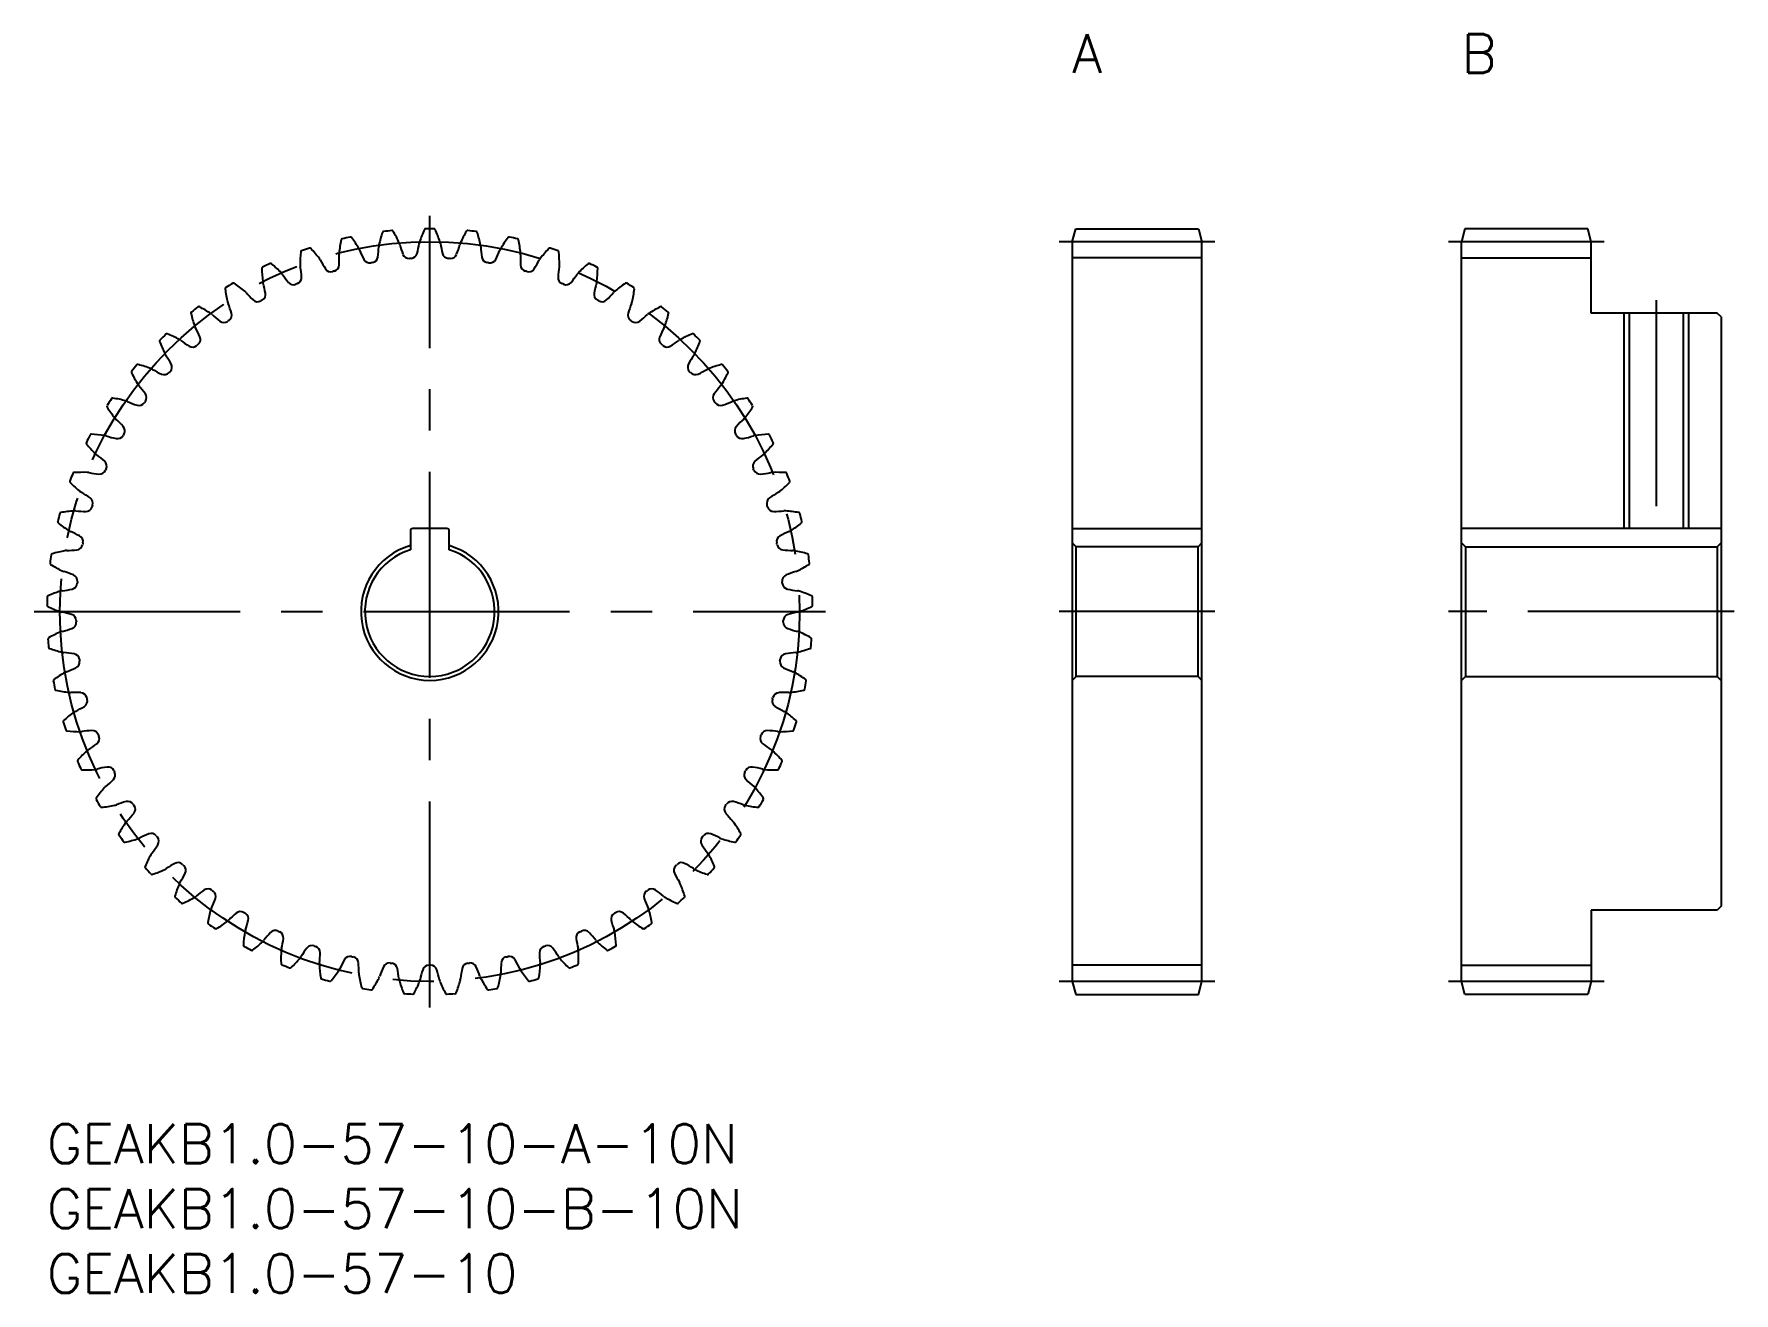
# Model space of a CAD drawing. Extents: x -1 to 130, y -13 to 84.
import ezdxf

# ---------------------------------------------------------------- set-up
doc = ezdxf.new("R2010")
doc.units = 0
doc.header["$LTSCALE"] = 0.5
doc.linetypes.add('CENTER', pattern=[50.8, 31.75, -6.35, 6.35, -6.35])
for name, color, linetype in [('MSM_CENTER', 1, 'CENTER'), ('MSM_CONTINUOUS', 7, 'CONTINUOUS'), ('MSM_NARROW', 5, 'CONTINUOUS'), ('MSM_PART_NUMBER', 7, 'CONTINUOUS')]:
    doc.layers.add(name, color=color, linetype=linetype)
doc.styles.get("Standard").update_dxf_attribs({"font": 'txt.shx', "height": 1, "bigfont": 'bigfont.shx'})

# ---------------------------------------------------------------- blocks, each defined once
blk = doc.blocks.new('*U2')
at = {"layer": 'MSM_PART_NUMBER'}
blk.add_text('GEAKB1.0-57-10-A-10N', height=3, dxfattribs=at).set_placement((0, -3))
blk = doc.blocks.new('*U3')
at = {"layer": 'MSM_PART_NUMBER'}
blk.add_text('GEAKB1.0-57-10-B-10N', height=3, dxfattribs=at).set_placement((0, -8))
blk = doc.blocks.new('*U4')
at = {"layer": 'MSM_PART_NUMBER'}
blk.add_text('GEAKB1.0-57-10', height=3, dxfattribs=at).set_placement((0, -13))
blk = doc.blocks.new('*U5')
at = {"layer": 'MSM_PART_NUMBER'}
blk.add_text('A', height=3, dxfattribs=at).set_placement((79, 81))
blk = doc.blocks.new('*U6')
at = {"layer": 'MSM_PART_NUMBER'}
blk.add_text('B', height=3, dxfattribs=at).set_placement((109, 81))

msp = doc.modelspace()

# ---------------------------------------------------------------- linework, layer by layer
at = {"layer": 'MSM_CENTER'}
for p, q in [((29.5, 9), (29.5, 70)), ((90, 68), (78, 68)), ((120, 68), (108, 68)), ((124, 63.5), (124, 44.9)), ((-1, 39.5), (60, 39.5)), ((90, 39.5), (78, 39.5)), ((130, 39.5), (108, 39.5)), ((90, 11), (78, 11)), ((120, 11), (108, 11))]:
    msp.add_line(p, q, dxfattribs=at)
msp.add_circle((29.5, 39.5), 28.5, dxfattribs=at)
at = {"layer": 'MSM_CONTINUOUS'}
for p, q in [((79, 68), (79.27, 69)), ((79.27, 69), (88.73, 69)), ((88.73, 69), (89, 68)), ((109.27, 69), (109, 68)), ((118.73, 69), (109.27, 69)), ((119, 68), (118.73, 69)), ((79, 68), (79, 11)), ((89, 11), (89, 68)), ((109, 11), (109, 68)), ((119, 62.5), (119, 68)), ((89, 66.75), (79, 66.75)), ((109, 66.75), (119, 66.75)), ((128.7, 62.5), (119, 62.5)), ((121.93, 62.5), (121.93, 45.9)), ((126.07, 62.5), (126.07, 45.9)), ((129, 62.2), (128.7, 62.5)), ((129, 62.2), (129, 16.8)), ((30.8, 45.9), (28.2, 45.9)), ((79, 45.9), (89, 45.9)), ((129, 45.9), (109, 45.9)), ((28, 45.7), (28, 44.27)), ((31, 44.27), (31, 45.7)), ((79, 44.8), (79.3, 44.5)), ((88.7, 44.5), (89, 44.8)), ((109.3, 44.5), (109, 44.8)), ((129, 44.8), (128.7, 44.5)), ((79.3, 34.5), (79.3, 44.5)), ((88.7, 44.5), (79.3, 44.5)), ((88.7, 34.5), (88.7, 44.5)), ((109.3, 44.5), (109.3, 34.5)), ((109.3, 44.5), (128.7, 44.5)), ((128.7, 44.5), (128.7, 34.5)), ((79, 34.2), (79.3, 34.5)), ((88.7, 34.5), (79.3, 34.5)), ((88.7, 34.5), (89, 34.2)), ((109.3, 34.5), (109, 34.2)), ((109.3, 34.5), (128.7, 34.5)), ((129, 34.2), (128.7, 34.5)), ((119, 16.5), (119, 11)), ((128.7, 16.5), (119, 16.5)), ((129, 16.8), (128.7, 16.5)), ((89, 12.25), (79, 12.25)), ((109, 12.25), (119, 12.25)), ((79, 11), (79.27, 10)), ((88.73, 10), (89, 11)), ((109.27, 10), (109, 11)), ((119, 11), (118.73, 10)), ((79.27, 10), (88.73, 10)), ((118.73, 10), (109.27, 10))]:
    msp.add_line(p, q, dxfattribs=at)
for centre, radius, start, end in [((31.96, 66.17), 9.5, 168.0448, 174.2105), ((22.76, 68.12), 0.1, 103.2548, 168.0448), ((29.5, 39.5), 29.5, 102.0083, 103.2548), ((23.38, 68.26), 0.1, 37.2183, 102.0083), ((15.9, 62.57), 9.5, 31.0526, 37.2183), ((34.87, 65.74), 9.5, 161.7291, 167.8947), ((25.95, 68.68), 0.1, 96.939, 161.7291), ((29.5, 39.5), 29.5, 95.6925, 96.939), ((26.58, 68.76), 0.1, 30.9025, 95.6925), ((18.52, 63.93), 9.5, 24.7368, 30.9025), ((37.73, 64.99), 9.5, 155.4133, 161.5789), ((29.18, 68.9), 0.1, 90.6233, 155.4133), ((29.5, 39.5), 29.5, 89.3767, 90.6233), ((29.82, 68.9), 0.1, 24.5867, 89.3767), ((21.27, 64.99), 9.5, 18.4211, 24.5867), ((40.48, 63.93), 9.5, 149.0975, 155.2632), ((32.42, 68.76), 0.1, 84.3075, 149.0975), ((29.5, 39.5), 29.5, 83.061, 84.3075), ((33.05, 68.68), 0.1, 18.2709, 83.061), ((24.13, 65.74), 9.5, 12.1053, 18.2709), ((43.1, 62.57), 9.5, 142.7817, 148.9474), ((35.62, 68.26), 0.1, 77.9917, 142.7817), ((29.5, 39.5), 29.5, 76.7452, 77.9917), ((36.24, 68.12), 0.1, 11.9552, 76.7452), ((27.04, 66.17), 9.5, 5.7895, 11.9552), ((29.01, 66.28), 9.5, 174.3606, 180.5263), ((19.65, 67.2), 0.1, 109.5706, 174.3606), ((29.5, 39.5), 29.5, 108.3241, 109.5706), ((20.26, 67.41), 0.1, 43.5341, 108.3241), ((13.44, 60.93), 9.5, 37.3684, 43.5341), ((23.33, 67.04), 0.828, 174.2103, 183.4977), ((13.75, 66.46), 8.77, 358.3527, 3.4979), ((23.33, 67.04), 0.828, 21.7654, 31.0528), ((32.24, 70.6), 8.77, 201.7652, 206.9105), ((25, 66.88), 0.5, 279.3348, 352.0369), ((16.81, 68.03), 8.77, 352.0369, 357.1821), ((26.39, 67.56), 0.828, 167.8945, 177.1819), ((26.39, 67.56), 0.828, 15.4496, 24.737), ((35.64, 70.11), 8.77, 195.4495, 200.5947), ((27.9, 67.2), 0.5, 200.5947, 273.2968), ((28.04, 67.21), 0.5, 273.019, 345.7211), ((20.02, 69.25), 8.77, 345.7211, 350.8663), ((29.5, 67.73), 0.828, 161.5787, 170.8661), ((29.5, 67.73), 0.828, 9.1339, 18.4213), ((38.98, 69.25), 8.77, 189.1337, 194.2789), ((30.96, 67.21), 0.5, 194.2789, 266.981), ((31.1, 67.2), 0.5, 266.7031, 339.4053), ((23.36, 70.11), 8.77, 339.4053, 344.5505), ((32.61, 67.56), 0.828, 155.263, 164.5504), ((32.61, 67.56), 0.828, 2.8181, 12.1055), ((42.19, 68.03), 8.77, 182.8179, 187.9631), ((34, 66.88), 0.5, 187.9631, 260.6653), ((26.76, 70.6), 8.77, 333.0895, 338.2348), ((35.67, 67.04), 0.828, 148.9472, 158.2346), ((45.25, 66.46), 8.77, 176.5021, 181.6473), ((35.67, 67.04), 0.828, 356.5023, 5.7897), ((45.56, 60.93), 9.5, 136.4659, 142.6316), ((38.74, 67.41), 0.1, 71.6759, 136.4659), ((29.5, 39.5), 29.5, 70.4294, 71.6759), ((39.35, 67.2), 0.1, 5.6394, 70.4294), ((29.99, 66.28), 9.5, 359.4737, 5.6394), ((16.66, 65.95), 0.1, 115.8864, 180.6764), ((26.06, 66.06), 9.5, 180.6764, 186.8421), ((29.5, 39.5), 29.5, 114.6399, 115.8864), ((17.24, 66.22), 0.1, 49.8499, 114.6399), ((11.18, 59.04), 9.5, 43.6842, 49.8499), ((17.45, 65.03), 0.828, 34.397, 43.6844), ((20.33, 66.2), 0.828, 180.5261, 189.8135), ((10.88, 64.56), 8.77, 4.6685, 9.8137), ((20.33, 66.2), 0.828, 28.0812, 37.3686), ((28.8, 70.72), 8.77, 208.081, 213.2262), ((21.88, 66.18), 0.5, 213.2262, 285.9284), ((29.5, 39.5), 27.25, 105.6505, 105.9284), ((22.01, 66.22), 0.5, 285.6506, 358.3527), ((24.87, 66.86), 0.5, 206.9105, 279.6126), ((29.5, 39.5), 27.25, 99.3347, 99.6126), ((29.5, 39.5), 27.25, 93.019, 93.2968), ((29.5, 39.5), 27.25, 86.7032, 86.981), ((29.5, 39.5), 27.25, 80.3874, 80.6653), ((34.13, 66.86), 0.5, 260.3874, 333.0895), ((36.99, 66.22), 0.5, 181.6473, 254.3495), ((29.5, 39.5), 27.25, 74.0716, 74.3495), ((37.12, 66.18), 0.5, 254.0716, 326.7738), ((30.2, 70.72), 8.77, 326.7738, 331.919), ((38.67, 66.2), 0.828, 142.6314, 151.9188), ((48.12, 64.56), 8.77, 170.1863, 175.3315), ((38.67, 66.2), 0.828, 350.1865, 359.4739), ((41.55, 65.03), 0.828, 136.3156, 145.603), ((47.82, 59.04), 9.5, 130.1501, 136.3158), ((41.76, 66.22), 0.1, 65.3601, 130.1501), ((29.5, 39.5), 29.5, 64.1136, 65.3601), ((32.94, 66.06), 9.5, 353.1579, 359.3236), ((42.34, 65.95), 0.1, 359.3236, 64.1136), ((13.83, 64.38), 0.1, 122.2022, 186.9922), ((23.16, 65.52), 9.5, 186.9922, 193.1579), ((29.5, 39.5), 29.5, 120.9557, 122.2022), ((14.38, 64.71), 0.1, 56.1657, 120.9557), ((9.14, 56.9), 9.5, 50, 56.1657), ((17.45, 65.03), 0.828, 186.8419, 196.1293), ((8.23, 62.36), 8.77, 10.9843, 16.1295), ((25.37, 70.45), 8.77, 214.3968, 219.542), ((19, 65.18), 0.5, 219.542, 292.2442), ((29.5, 39.5), 27.25, 111.9663, 112.2442), ((19.12, 65.24), 0.5, 291.9663, 4.6685), ((39.88, 65.24), 0.5, 175.3315, 248.0337), ((29.5, 39.5), 27.25, 67.7558, 68.0337), ((40, 65.18), 0.5, 247.7558, 320.458), ((33.63, 70.45), 8.77, 320.458, 325.6032), ((50.77, 62.36), 8.77, 163.8705, 169.0157), ((41.55, 65.03), 0.828, 343.8707, 353.1581), ((49.86, 56.9), 9.5, 123.8343, 130), ((44.62, 64.71), 0.1, 59.0443, 123.8344), ((29.5, 39.5), 29.5, 57.7978, 59.0443), ((35.84, 65.52), 9.5, 346.8421, 353.0078), ((45.17, 64.38), 0.1, 353.0078, 57.7978), ((29.5, 39.5), 29.5, 127.2715, 128.518), ((11.7, 62.9), 0.1, 62.4815, 127.2715), ((7.35, 54.56), 9.5, 56.3158, 62.4815), ((14.72, 63.55), 0.828, 193.1577, 202.4451), ((5.85, 59.88), 8.77, 17.3001, 22.4453), ((14.72, 63.55), 0.828, 40.7128, 50.0002), ((21.99, 69.81), 8.77, 220.7126, 225.8578), ((16.23, 63.87), 0.5, 225.8578, 298.56), ((29.5, 39.5), 27.25, 118.2821, 118.56), ((16.35, 63.94), 0.5, 298.2821, 10.9843), ((42.65, 63.94), 0.5, 169.0157, 241.7179), ((29.5, 39.5), 27.25, 61.44, 61.7179), ((42.77, 63.87), 0.5, 241.44, 314.1422), ((37.01, 69.81), 8.77, 314.1422, 319.2874), ((44.28, 63.55), 0.828, 129.9998, 139.2872), ((53.15, 59.88), 8.77, 157.5547, 162.6999), ((44.28, 63.55), 0.828, 337.5549, 346.8423), ((51.65, 54.56), 9.5, 117.5185, 123.6842), ((47.3, 62.9), 0.1, 52.7285, 117.5186), ((29.5, 39.5), 29.5, 51.482, 52.7285), ((11.19, 62.5), 0.1, 128.518, 193.308), ((20.34, 64.67), 9.5, 193.308, 199.4737), ((12.16, 61.78), 0.828, 47.0286, 56.316), ((18.7, 68.8), 8.77, 227.0284, 232.1736), ((13.63, 62.27), 0.5, 232.1736, 304.8758), ((29.5, 39.5), 27.25, 124.5979, 124.8758), ((13.74, 62.34), 0.5, 304.5979, 17.3001), ((45.26, 62.34), 0.5, 162.6999, 235.4021), ((29.5, 39.5), 27.25, 55.1242, 55.4021), ((45.37, 62.27), 0.5, 235.1242, 307.8264), ((40.3, 68.8), 8.77, 307.8264, 312.9716), ((46.84, 61.78), 0.828, 123.684, 132.9714), ((38.66, 64.67), 9.5, 340.5263, 346.692), ((47.81, 62.5), 0.1, 346.692, 51.482), ((8.77, 60.35), 0.1, 134.8338, 199.6238), ((17.63, 63.51), 9.5, 199.6238, 205.7895), ((29.5, 39.5), 29.5, 133.5873, 134.8338), ((9.23, 60.8), 0.1, 68.7973, 133.5873), ((5.83, 52.03), 9.5, 62.6316, 68.7973), ((9.82, 59.73), 0.828, 53.3444, 62.6318), ((15.55, 67.43), 8.77, 233.3442, 238.4894), ((12.16, 61.78), 0.828, 199.4735, 208.7609), ((3.75, 57.16), 8.77, 23.6159, 28.7611), ((11.33, 60.47), 0.5, 310.9137, 23.6159), ((47.67, 60.47), 0.5, 156.3841, 229.0863), ((55.25, 57.16), 8.77, 151.2389, 156.3841), ((46.84, 61.78), 0.828, 331.2391, 340.5265), ((43.45, 67.43), 8.77, 301.5106, 306.6558), ((49.18, 59.73), 0.828, 117.3682, 126.6556), ((53.17, 52.03), 9.5, 111.2027, 117.3684), ((49.77, 60.8), 0.1, 46.4127, 111.2028), ((29.5, 39.5), 29.5, 45.1662, 46.4127), ((41.37, 63.51), 9.5, 334.2105, 340.3762), ((50.23, 60.35), 0.1, 340.3762, 45.1662), ((9.82, 59.73), 0.828, 205.7893, 215.0767), ((1.96, 54.22), 8.77, 29.9316, 35.0769), ((11.22, 60.38), 0.5, 238.4894, 311.1916), ((29.5, 39.5), 27.25, 130.9137, 131.1916), ((29.5, 39.5), 27.25, 48.8084, 49.0863), ((47.78, 60.38), 0.5, 228.8084, 301.5106), ((57.04, 54.22), 8.77, 144.9231, 150.0684), ((49.18, 59.73), 0.828, 324.9233, 334.2107), ((6.6, 57.94), 0.1, 141.1496, 205.9396), ((15.06, 62.05), 9.5, 205.9396, 212.1053), ((29.5, 39.5), 29.5, 139.9031, 141.1496), ((7.01, 58.44), 0.1, 75.113, 139.9031), ((4.6, 49.35), 9.5, 68.9474, 75.113), ((7.71, 57.44), 0.828, 59.6602, 68.9476), ((12.56, 65.73), 8.77, 239.66, 244.8052), ((9.04, 58.25), 0.5, 244.8052, 317.5074), ((29.5, 39.5), 27.25, 137.2295, 137.5074), ((9.13, 58.34), 0.5, 317.2295, 29.9317), ((49.87, 58.34), 0.5, 150.0684, 222.7705), ((29.5, 39.5), 27.25, 42.4926, 42.7705), ((49.96, 58.25), 0.5, 222.4926, 295.1948), ((46.44, 65.73), 8.77, 295.1948, 300.34), ((51.29, 57.44), 0.828, 111.0524, 120.3398), ((54.4, 49.35), 9.5, 104.887, 111.0526), ((51.99, 58.44), 0.1, 40.0969, 104.887), ((43.94, 62.05), 9.5, 327.8947, 334.0604), ((29.5, 39.5), 29.5, 38.8504, 40.0969), ((52.4, 57.94), 0.1, 334.0604, 38.8505), ((7.71, 57.44), 0.828, 212.1051, 221.3925), ((0.51, 51.1), 8.77, 36.2474, 41.3926), ((58.49, 51.1), 8.77, 138.6074, 143.7526), ((51.29, 57.44), 0.828, 318.6075, 327.8949), ((4.71, 55.31), 0.1, 147.4654, 212.2554), ((29.5, 39.5), 29.5, 146.2188, 147.4654), ((12.66, 60.33), 9.5, 212.2554, 218.4211), ((5.06, 55.85), 0.1, 81.4288, 146.2189), ((3.66, 46.55), 9.5, 75.2632, 81.4288), ((5.87, 54.94), 0.828, 65.976, 75.2634), ((9.78, 63.7), 8.77, 245.9758, 251.121), ((7.1, 55.88), 0.5, 251.121, 323.8231), ((29.5, 39.5), 27.25, 143.5453, 143.8231), ((7.18, 55.99), 0.5, 323.5453, 36.2474), ((51.82, 55.99), 0.5, 143.7526, 216.4547), ((29.5, 39.5), 27.25, 36.1769, 36.4547), ((51.9, 55.88), 0.5, 216.1768, 288.879), ((49.22, 63.7), 8.77, 288.879, 294.0242), ((53.13, 54.94), 0.828, 104.7366, 114.024), ((55.34, 46.55), 9.5, 98.5712, 104.7368), ((46.34, 60.33), 9.5, 321.5789, 327.7446), ((53.94, 55.85), 0.1, 33.7812, 98.5712), ((29.5, 39.5), 29.5, 32.5346, 33.7812), ((54.29, 55.31), 0.1, 327.7446, 32.5347), ((5.87, 54.94), 0.828, 218.4209, 227.7082), ((-0.59, 47.84), 8.77, 42.5632, 47.7084), ((5.5, 53.43), 0.5, 329.8611, 42.5632), ((53.5, 53.43), 0.5, 137.4368, 210.1389), ((59.59, 47.84), 8.77, 132.2916, 137.4368), ((53.13, 54.94), 0.828, 312.2918, 321.5792), ((3.12, 52.49), 0.1, 153.7812, 218.5712), ((29.5, 39.5), 29.5, 152.5346, 153.7812), ((10.47, 58.35), 9.5, 218.5712, 224.7368), ((3.41, 53.06), 0.1, 87.7446, 152.5347), ((3.04, 43.67), 9.5, 81.5789, 87.7446), ((4.31, 52.25), 0.828, 72.2918, 81.5792), ((7.23, 61.39), 8.77, 252.2916, 257.4368), ((5.43, 53.32), 0.5, 257.4368, 330.1389), ((29.5, 39.5), 27.25, 149.8611, 150.1389), ((29.5, 39.5), 27.25, 29.8611, 30.1389), ((53.57, 53.32), 0.5, 209.861, 282.5632), ((51.77, 61.39), 8.77, 282.5632, 287.7084), ((54.69, 52.25), 0.828, 98.4209, 107.7082), ((55.96, 43.67), 9.5, 92.2554, 98.4211), ((48.53, 58.35), 9.5, 315.2632, 321.4288), ((55.59, 53.06), 0.1, 27.4654, 92.2554), ((29.5, 39.5), 29.5, 26.2188, 27.4654), ((55.88, 52.49), 0.1, 321.4288, 26.2189), ((4.31, 52.25), 0.828, 224.7366, 234.024), ((-1.32, 44.48), 8.77, 48.879, 54.0242), ((60.32, 44.48), 8.77, 125.9758, 131.121), ((54.69, 52.25), 0.828, 305.976, 315.2634), ((29.5, 39.5), 29.5, 158.8504, 160.0969), ((2.08, 50.11), 0.1, 94.0604, 158.8505), ((2.75, 40.73), 9.5, 87.8947, 94.0604), ((3.06, 49.4), 0.828, 78.6075, 87.8949), ((4.96, 58.81), 8.77, 258.6074, 263.7526), ((4.06, 50.59), 0.5, 263.7526, 336.4547), ((4.11, 50.71), 0.5, 336.1769, 48.879), ((29.5, 39.5), 27.25, 156.1769, 156.4547), ((54.89, 50.71), 0.5, 131.121, 203.8231), ((29.5, 39.5), 27.25, 23.5453, 23.8231), ((54.94, 50.59), 0.5, 203.5453, 276.2474), ((54.04, 58.81), 8.77, 276.2474, 281.3926), ((55.94, 49.4), 0.828, 92.1051, 101.3925), ((56.25, 40.73), 9.5, 85.9396, 92.1053), ((56.92, 50.11), 0.1, 21.1496, 85.9396), ((29.5, 39.5), 29.5, 19.9031, 21.1496), ((1.86, 49.51), 0.1, 160.0969, 224.8869), ((8.52, 56.14), 9.5, 224.887, 231.0526), ((3.06, 49.4), 0.828, 231.0524, 240.3398), ((-1.68, 41.06), 8.77, 55.1948, 60.34), ((60.68, 41.06), 8.77, 119.66, 124.8052), ((55.94, 49.4), 0.828, 299.6602, 308.9476), ((50.48, 56.14), 9.5, 308.9474, 315.113), ((57.14, 49.51), 0.1, 315.113, 19.903), ((2.77, 37.78), 9.5, 94.2105, 100.3762), ((2.14, 46.43), 0.828, 84.9233, 94.2107), ((2.99, 55.99), 8.77, 264.9231, 270.0684), ((3, 47.72), 0.5, 270.0684, 342.7705), ((3.04, 47.85), 0.5, 342.4927, 55.1948), ((29.5, 39.5), 27.25, 162.4926, 162.7705), ((55.96, 47.85), 0.5, 124.8052, 197.5074), ((29.5, 39.5), 27.25, 17.2295, 17.5074), ((56, 47.72), 0.5, 197.2295, 269.9316), ((56.01, 55.99), 8.77, 269.9316, 275.0769), ((56.86, 46.43), 0.828, 85.7893, 95.0767), ((56.23, 37.78), 9.5, 79.6238, 85.7895), ((0.92, 46.41), 0.1, 166.4127, 231.2027), ((29.5, 39.5), 29.5, 165.1662, 166.4127), ((6.81, 53.73), 9.5, 231.2027, 237.3684), ((1.08, 47.03), 0.1, 100.3762, 165.1662), ((28.2, 45.7), 0.2, 90, 180), ((30.8, 45.7), 0.2, 0, 90), ((52.19, 53.73), 9.5, 302.6316, 308.7973), ((57.92, 47.03), 0.1, 14.8338, 79.6238), ((29.5, 39.5), 29.5, 13.5873, 14.8338), ((58.08, 46.41), 0.1, 308.7973, 13.5872), ((2.14, 46.43), 0.828, 237.3682, 246.6556), ((-1.67, 37.62), 8.77, 61.5106, 66.6558), ((2.25, 44.75), 0.5, 276.3841, 349.0863), ((2.28, 44.89), 0.5, 348.8085, 61.5106), ((29.5, 39.5), 27.25, 168.8084, 169.0863), ((29.5, 39.5), 5.3, 106.4405, 73.5595), ((56.72, 44.89), 0.5, 118.4894, 191.1916), ((29.5, 39.5), 27.25, 10.9137, 11.1916), ((56.75, 44.75), 0.5, 190.9137, 263.6159), ((60.67, 37.62), 8.77, 113.3442, 118.4894), ((56.86, 46.43), 0.828, 293.3444, 302.6318), ((29.5, 39.5), 29.5, 171.482, 172.7285), ((0.34, 43.22), 0.1, 172.7285, 237.5185), ((0.42, 43.85), 0.1, 106.692, 171.482), ((3.12, 34.85), 9.5, 100.5263, 106.692), ((1.54, 43.38), 0.828, 91.2391, 100.5265), ((1.33, 52.97), 8.77, 271.2389, 276.3841), ((29.5, 39.5), 5, 107.4576, 72.5424), ((57.67, 52.97), 8.77, 263.6159, 268.7611), ((57.46, 43.38), 0.828, 79.4735, 88.7609), ((55.88, 34.85), 9.5, 73.308, 79.4737), ((58.58, 43.85), 0.1, 8.518, 73.308), ((29.5, 39.5), 29.5, 7.2715, 8.518), ((58.66, 43.22), 0.1, 302.4815, 7.2715), ((5.38, 51.15), 9.5, 237.5185, 243.6842), ((1.54, 43.38), 0.828, 243.684, 252.9714), ((-1.27, 34.2), 8.77, 67.8264, 72.9716), ((1.85, 41.86), 0.5, 355.1242, 67.8264), ((57.15, 41.86), 0.5, 112.1736, 184.8758), ((60.27, 34.2), 8.77, 107.0284, 112.1736), ((57.46, 43.38), 0.828, 287.0286, 296.316), ((53.62, 51.15), 9.5, 296.3158, 302.4815), ((29.5, 39.5), 29.5, 177.7978, 179.0443), ((0.12, 40.63), 0.1, 113.0078, 177.7978), ((3.8, 31.98), 9.5, 106.8421, 113.0078), ((1.28, 40.28), 0.828, 97.5549, 106.8423), ((0.02, 49.79), 8.77, 277.5547, 282.6999), ((1.84, 41.72), 0.5, 282.6999, 355.4021), ((29.5, 39.5), 27.25, 175.1242, 175.4021), ((29.5, 39.5), 27.25, 4.5979, 4.8758), ((57.16, 41.72), 0.5, 184.5979, 257.3001), ((58.98, 49.79), 8.77, 257.3001, 262.4453), ((57.72, 40.28), 0.828, 73.1577, 82.4451), ((55.2, 31.98), 9.5, 66.9922, 73.1579), ((58.88, 40.63), 0.1, 2.2022, 66.9922), ((29.5, 39.5), 29.5, 0.9557, 2.2022), ((0.1, 39.99), 0.1, 179.0443, 243.8343), ((4.25, 48.43), 9.5, 243.8343, 250), ((1.28, 40.28), 0.828, 249.9998, 259.2872), ((-0.5, 30.85), 8.77, 74.1422, 79.2874), ((59.5, 30.85), 8.77, 100.7126, 105.8578), ((57.72, 40.28), 0.828, 280.7128, 290.0002), ((54.75, 48.43), 9.5, 290, 296.1657), ((58.9, 39.99), 0.1, 296.1657, 0.9557), ((-0.93, 46.49), 8.77, 283.8705, 289.0157), ((1.76, 38.8), 0.5, 1.44, 74.1422), ((1.76, 38.67), 0.5, 289.0157, 1.7179), ((29.5, 39.5), 27.25, 181.44, 181.7179), ((57.24, 38.8), 0.5, 105.8578, 178.56), ((29.5, 39.5), 27.25, 358.2821, 358.56), ((57.24, 38.67), 0.5, 178.2821, 250.9843), ((59.93, 46.49), 8.77, 250.9843, 256.1295), ((0.18, 37.39), 0.1, 119.3236, 184.1136), ((29.5, 39.5), 29.5, 184.1136, 185.3601), ((4.78, 29.2), 9.5, 113.1579, 119.3236), ((0.23, 36.75), 0.1, 185.3601, 250.1501), ((1.37, 37.17), 0.828, 103.8707, 113.1581), ((57.63, 37.17), 0.828, 66.8419, 76.1293), ((54.22, 29.2), 9.5, 60.6764, 66.8421), ((58.77, 36.75), 0.1, 289.8499, 354.6399), ((58.82, 37.39), 0.1, 355.8864, 60.6765), ((29.5, 39.5), 29.5, 354.6399, 355.8864), ((3.42, 45.6), 9.5, 250.1501, 256.3158), ((1.37, 37.17), 0.828, 256.3156, 265.603), ((0.63, 27.6), 8.77, 80.458, 85.6032), ((2, 35.76), 0.5, 7.7558, 80.458), ((2.02, 35.62), 0.5, 295.3315, 8.0337), ((29.5, 39.5), 27.25, 187.7558, 188.0337), ((29.5, 39.5), 27.25, 351.9663, 352.2442), ((56.98, 35.62), 0.5, 171.9664, 244.6685), ((57, 35.76), 0.5, 99.542, 172.2442), ((58.37, 27.6), 8.77, 94.3968, 99.542), ((57.63, 37.17), 0.828, 274.397, 283.6844), ((55.58, 45.6), 9.5, 283.6842, 289.8499), ((0.59, 34.18), 0.1, 125.6394, 190.4294), ((29.5, 39.5), 29.5, 190.4294, 191.6759), ((6.06, 26.54), 9.5, 119.4737, 125.6394), ((1.8, 34.09), 0.828, 110.1865, 119.4739), ((-1.52, 43.1), 8.77, 290.1863, 295.3315), ((60.52, 43.1), 8.77, 244.6685, 249.8137), ((57.2, 34.09), 0.828, 60.5261, 69.8135), ((52.94, 26.54), 9.5, 54.3606, 60.5263), ((29.5, 39.5), 29.5, 348.3241, 349.5706), ((58.41, 34.18), 0.1, 349.5706, 54.3607), ((0.71, 33.55), 0.1, 191.6759, 256.4659), ((2.91, 42.69), 9.5, 256.4659, 262.6316), ((1.8, 34.09), 0.828, 262.6314, 271.9188), ((2.12, 24.5), 8.77, 86.7738, 91.919), ((2.58, 32.75), 0.5, 14.0716, 86.7738), ((29.5, 39.5), 27.25, 194.0716, 194.3495), ((29.5, 39.5), 27.25, 345.6505, 345.9284), ((56.42, 32.75), 0.5, 93.2263, 165.9284), ((56.88, 24.5), 8.77, 88.081, 93.2262), ((57.2, 34.09), 0.828, 268.0812, 277.3686), ((56.09, 42.69), 9.5, 277.3684, 283.5341), ((58.29, 33.55), 0.1, 283.5341, 348.3241), ((7.63, 24.04), 9.5, 125.7895, 131.9552), ((2.56, 31.07), 0.828, 116.5023, 125.7897), ((-1.72, 39.66), 8.77, 296.5021, 301.6473), ((2.62, 32.62), 0.5, 301.6473, 14.3495), ((56.38, 32.62), 0.5, 165.6506, 238.3527), ((60.72, 39.66), 8.77, 238.3527, 243.4979), ((56.44, 31.07), 0.828, 54.2103, 63.4977), ((51.37, 24.04), 9.5, 48.0449, 54.2105), ((1.35, 31.03), 0.1, 131.9552, 196.7452), ((29.5, 39.5), 29.5, 196.7452, 197.9917), ((1.54, 30.42), 0.1, 197.9917, 262.7817), ((2.72, 39.74), 9.5, 262.7817, 268.9474), ((2.56, 31.07), 0.828, 268.9472, 278.2346), ((3.93, 21.58), 8.77, 93.0895, 98.2348), ((3.49, 29.83), 0.5, 20.3874, 93.0895), ((55.51, 29.83), 0.5, 86.9104, 159.6126), ((55.07, 21.58), 8.77, 81.7652, 86.9105), ((56.44, 31.07), 0.828, 261.7654, 271.0528), ((56.28, 39.74), 9.5, 271.0526, 277.2183), ((57.46, 30.42), 0.1, 277.2183, 342.0083), ((29.5, 39.5), 29.5, 342.0083, 343.2548), ((57.65, 31.03), 0.1, 343.2548, 48.0449), ((3.65, 28.16), 0.828, 122.8181, 132.1055), ((-1.55, 36.23), 8.77, 302.8179, 307.9631), ((3.54, 29.71), 0.5, 307.9631, 20.6653), ((29.5, 39.5), 27.25, 200.3874, 200.6653), ((55.46, 29.71), 0.5, 159.3348, 232.0369), ((29.5, 39.5), 27.25, 339.3347, 339.6126), ((60.55, 36.23), 8.77, 232.0369, 237.1821), ((55.35, 28.16), 0.828, 47.8945, 57.1819), ((2.45, 27.98), 0.1, 138.2709, 203.061), ((29.5, 39.5), 29.5, 203.061, 204.3075), ((9.46, 21.73), 9.5, 132.1053, 138.2709), ((6.06, 18.87), 8.77, 99.4053, 104.5505), ((4.71, 27.03), 0.5, 26.7032, 99.4053), ((54.29, 27.03), 0.5, 80.5947, 153.2968), ((52.94, 18.87), 8.77, 75.4495, 80.5947), ((49.54, 21.73), 9.5, 41.7291, 47.8947), ((29.5, 39.5), 29.5, 335.6925, 336.939), ((56.55, 27.98), 0.1, 336.939, 41.7291), ((2.71, 27.4), 0.1, 204.3075, 269.0975), ((2.85, 36.8), 9.5, 269.0975, 275.2632), ((3.65, 28.16), 0.828, 275.263, 284.5504), ((-1, 32.83), 8.77, 309.1337, 314.2789), ((4.77, 26.91), 0.5, 314.2789, 26.981), ((29.5, 39.5), 27.25, 206.7032, 206.981), ((54.23, 26.91), 0.5, 153.019, 225.7211), ((29.5, 39.5), 27.25, 333.019, 333.2968), ((60, 32.83), 8.77, 225.7211, 230.8663), ((55.35, 28.16), 0.828, 255.4496, 264.7371), ((56.15, 36.8), 9.5, 264.7368, 270.9025), ((56.29, 27.4), 0.1, 270.9025, 335.6926), ((3.88, 25.08), 0.1, 144.5867, 209.3768), ((29.5, 39.5), 29.5, 209.3767, 210.6233), ((11.54, 19.63), 9.5, 138.4211, 144.5867), ((5.05, 25.39), 0.828, 129.1339, 138.4213), ((53.95, 25.39), 0.828, 41.5787, 50.8661), ((47.46, 19.63), 9.5, 35.4133, 41.5789), ((29.5, 39.5), 29.5, 329.3767, 330.6233), ((55.12, 25.08), 0.1, 330.6233, 35.4133), ((4.2, 24.52), 0.1, 210.6233, 275.4133), ((3.31, 33.88), 9.5, 275.4133, 281.5789), ((5.05, 25.39), 0.828, 281.5787, 290.8661), ((8.47, 16.42), 8.77, 105.7211, 110.8663), ((6.23, 24.38), 0.5, 33.019, 105.7211), ((-0.08, 29.52), 8.77, 315.4495, 320.5947), ((29.5, 39.5), 27.25, 213.019, 213.2968), ((6.31, 24.27), 0.5, 320.5947, 33.2968), ((52.69, 24.27), 0.5, 146.7032, 219.4054), ((29.5, 39.5), 27.25, 326.7032, 326.981), ((59.08, 29.52), 8.77, 219.4053, 224.5505), ((52.77, 24.38), 0.5, 74.2789, 146.981), ((50.53, 16.42), 8.77, 69.1337, 74.2789), ((53.95, 25.39), 0.828, 249.1339, 258.4213), ((55.69, 33.88), 9.5, 258.4211, 264.5867), ((54.8, 24.52), 0.1, 264.5867, 329.3767), ((5.62, 22.35), 0.1, 150.9025, 215.6926), ((13.84, 17.78), 9.5, 144.7368, 150.9025), ((29.5, 39.5), 29.5, 215.6925, 216.939), ((6.76, 22.78), 0.828, 135.4496, 144.737), ((11.14, 14.25), 8.77, 112.0369, 117.1821), ((8.04, 21.91), 0.5, 39.3348, 112.0369), ((50.96, 21.91), 0.5, 67.9631, 140.6653), ((47.86, 14.25), 8.77, 62.8179, 67.9631), ((52.24, 22.78), 0.828, 35.263, 44.5504), ((45.16, 17.78), 9.5, 29.0975, 35.2632), ((29.5, 39.5), 29.5, 323.061, 324.3075), ((53.38, 22.35), 0.1, 324.3075, 29.0975), ((6, 21.83), 0.1, 216.939, 281.7291), ((4.09, 31.04), 9.5, 281.7291, 287.8947), ((6.76, 22.78), 0.828, 287.8945, 297.1819), ((1.19, 26.32), 8.77, 321.7652, 326.9105), ((29.5, 39.5), 27.25, 219.3347, 219.6126), ((8.12, 21.81), 0.5, 326.9105, 39.6126), ((50.88, 21.81), 0.5, 140.3874, 213.0895), ((57.81, 26.32), 8.77, 213.0895, 218.2348), ((29.5, 39.5), 27.25, 320.3874, 320.6653), ((52.24, 22.78), 0.828, 242.8181, 252.1055), ((54.91, 31.04), 9.5, 252.1053, 258.2709), ((53, 21.83), 0.1, 258.2709, 323.0609), ((7.65, 19.82), 0.1, 157.2183, 222.0083), ((16.32, 16.18), 9.5, 151.0526, 157.2183), ((29.5, 39.5), 29.5, 222.0083, 223.2548), ((8.73, 20.38), 0.828, 141.7654, 151.0528), ((8.73, 20.38), 0.828, 294.2103, 303.4977), ((14.03, 12.38), 8.77, 118.3527, 123.4979), ((10.1, 19.66), 0.5, 45.6506, 118.3527), ((29.5, 39.5), 27.25, 225.6505, 225.9284), ((10.2, 19.56), 0.5, 333.2262, 45.9284), ((48.8, 19.56), 0.5, 134.0716, 206.7738), ((29.5, 39.5), 27.25, 314.0716, 314.3495), ((48.9, 19.66), 0.5, 61.6473, 134.3495), ((44.97, 12.38), 8.77, 56.5021, 61.6473), ((50.27, 20.38), 0.828, 236.5023, 245.7897), ((50.27, 20.38), 0.828, 28.9472, 38.2346), ((42.68, 16.18), 9.5, 22.7817, 28.9474), ((29.5, 39.5), 29.5, 316.7452, 317.9917), ((51.35, 19.82), 0.1, 317.9917, 22.7817), ((8.09, 19.35), 0.1, 223.2548, 288.0448), ((5.18, 28.29), 9.5, 288.0448, 294.2105), ((18.97, 14.88), 9.5, 157.3684, 163.5341), ((10.96, 18.21), 0.828, 148.0812, 157.3686), ((2.82, 23.29), 8.77, 328.081, 333.2262), ((56.18, 23.29), 8.77, 206.7738, 211.919), ((48.04, 18.21), 0.828, 22.6314, 31.9188), ((40.03, 14.88), 9.5, 16.4659, 22.6316), ((53.82, 28.29), 9.5, 245.7895, 251.9552), ((50.91, 19.35), 0.1, 251.9552, 316.7452), ((9.95, 17.54), 0.1, 163.5341, 228.3241), ((29.5, 39.5), 29.5, 228.3241, 229.5706), ((10.43, 17.12), 0.1, 229.5706, 294.3606), ((6.56, 25.68), 9.5, 294.3606, 300.5263), ((10.96, 18.21), 0.828, 300.5261, 309.8135), ((17.11, 10.84), 8.77, 124.6685, 129.8137), ((12.4, 17.64), 0.5, 51.9663, 124.6685), ((4.76, 20.45), 8.77, 334.3968, 339.542), ((29.5, 39.5), 27.25, 231.9663, 232.2442), ((12.51, 17.56), 0.5, 339.542, 52.2442), ((46.49, 17.56), 0.5, 127.7558, 200.458), ((54.24, 20.45), 8.77, 200.458, 205.6032), ((29.5, 39.5), 27.25, 307.7558, 308.0337), ((46.6, 17.64), 0.5, 55.3315, 128.0337), ((41.89, 10.84), 8.77, 50.1863, 55.3315), ((48.04, 18.21), 0.828, 230.1865, 239.4739), ((52.44, 25.68), 9.5, 239.4737, 245.6394), ((48.57, 17.12), 0.1, 245.6394, 310.4294), ((29.5, 39.5), 29.5, 310.4294, 311.6759), ((49.05, 17.54), 0.1, 311.6759, 16.4659), ((21.74, 13.87), 9.5, 163.6842, 169.8499), ((13.42, 16.3), 0.828, 154.397, 163.6844), ((13.42, 16.3), 0.828, 306.8419, 316.1293), ((20.33, 9.65), 8.77, 130.9843, 136.1295), ((14.91, 15.89), 0.5, 58.2821, 130.9843), ((29.5, 39.5), 27.25, 238.2821, 238.56), ((15.03, 15.82), 0.5, 345.8578, 58.56), ((43.97, 15.82), 0.5, 121.44, 194.1422), ((29.5, 39.5), 27.25, 301.44, 301.7179), ((44.09, 15.89), 0.5, 49.0157, 121.7179), ((38.67, 9.65), 8.77, 43.8705, 49.0157), ((45.58, 16.3), 0.828, 223.8707, 233.1581), ((45.58, 16.3), 0.828, 16.3156, 25.603), ((37.26, 13.87), 9.5, 10.1501, 16.3158), ((12.49, 15.52), 0.1, 169.8499, 234.6399), ((29.5, 39.5), 29.5, 234.6399, 235.8864), ((13.01, 15.16), 0.1, 235.8864, 300.6764), ((8.22, 23.24), 9.5, 300.6764, 306.8421), ((24.61, 13.17), 9.5, 170, 176.1657), ((16.07, 14.67), 0.828, 160.7128, 170.0002), ((7.01, 17.84), 8.77, 340.7126, 345.8578), ((23.67, 8.83), 8.77, 137.3001, 142.4453), ((17.6, 14.43), 0.5, 64.5979, 137.3001), ((29.5, 39.5), 27.25, 244.5979, 244.8758), ((17.72, 14.38), 0.5, 352.1736, 64.8758), ((41.28, 14.38), 0.5, 115.1242, 187.8264), ((29.5, 39.5), 27.25, 295.1242, 295.4021), ((41.4, 14.43), 0.5, 42.6999, 115.4021), ((35.33, 8.83), 8.77, 37.5547, 42.6999), ((51.99, 17.84), 8.77, 194.1422, 199.2874), ((42.93, 14.67), 0.828, 9.9998, 19.2872), ((34.39, 13.17), 9.5, 3.8343, 10), ((50.78, 23.24), 9.5, 233.1579, 239.3236), ((45.99, 15.16), 0.1, 239.3236, 304.1136), ((29.5, 39.5), 29.5, 304.1136, 305.3601), ((46.51, 15.52), 0.1, 305.3601, 10.1501), ((15.23, 13.8), 0.1, 176.1657, 240.9557), ((29.5, 39.5), 29.5, 240.9557, 242.2022), ((15.79, 13.49), 0.1, 242.2022, 306.9922), ((10.13, 21), 9.5, 306.9922, 313.1579), ((16.07, 14.67), 0.828, 313.1577, 322.4451), ((27.53, 12.79), 9.5, 176.3158, 182.4815), ((18.88, 13.35), 0.828, 167.0286, 176.316), ((9.53, 15.5), 8.77, 347.0284, 352.1736), ((27.08, 8.37), 8.77, 143.6159, 148.7611), ((20.43, 13.28), 0.5, 70.9137, 143.6159), ((29.5, 39.5), 27.25, 250.9137, 251.1916), ((20.55, 13.23), 0.5, 358.4894, 71.1916), ((12.29, 13.45), 8.77, 353.3442, 358.4894), ((38.45, 13.23), 0.5, 108.8085, 181.5106), ((46.71, 13.45), 8.77, 181.5106, 186.6558), ((29.5, 39.5), 27.25, 288.8084, 289.0863), ((38.57, 13.28), 0.5, 36.3841, 109.0863), ((31.92, 8.37), 8.77, 31.2389, 36.3841), ((49.47, 15.5), 8.77, 187.8264, 192.9716), ((40.12, 13.35), 0.828, 3.684, 12.9714), ((31.47, 12.79), 9.5, 357.5185, 3.6842), ((42.93, 14.67), 0.828, 217.5549, 226.8423), ((48.87, 21), 9.5, 226.8421, 233.0078), ((43.21, 13.49), 0.1, 233.0078, 297.7978), ((29.5, 39.5), 29.5, 297.7978, 299.0443), ((43.77, 13.8), 0.1, 299.0443, 3.8343), ((18.14, 12.38), 0.1, 182.4815, 247.2715), ((29.5, 39.5), 29.5, 247.2715, 248.518), ((18.73, 12.14), 0.1, 248.518, 313.308), ((12.29, 18.98), 9.5, 313.308, 319.4737), ((18.88, 13.35), 0.828, 319.4735, 328.7609), ((21.82, 12.34), 0.828, 173.3444, 182.6318), ((30.48, 12.74), 9.5, 182.6316, 188.7973), ((14.65, 17.21), 9.5, 319.6238, 325.7895), ((21.82, 12.34), 0.828, 325.7893, 335.0767), ((30.52, 8.29), 8.77, 149.9316, 155.0769), ((23.37, 12.44), 0.5, 77.2295, 149.9317), ((29.5, 39.5), 27.25, 257.2295, 257.5074), ((23.5, 12.41), 0.5, 4.8052, 77.5074), ((15.26, 11.71), 8.77, 359.66, 4.8052), ((33.95, 8.6), 8.77, 156.2474, 161.3926), ((26.38, 11.93), 0.5, 83.5453, 156.2475), ((29.5, 39.5), 27.25, 263.5453, 263.8231), ((26.51, 11.91), 0.5, 11.121, 83.8231), ((18.4, 10.32), 8.77, 5.9758, 11.121), ((37.32, 9.27), 8.77, 162.5632, 167.7084), ((29.43, 11.75), 0.5, 89.8611, 162.5632), ((29.5, 39.5), 27.25, 269.8611, 270.1389), ((29.57, 11.75), 0.5, 17.4368, 90.1389), ((21.68, 9.27), 8.77, 12.2916, 17.4368), ((40.6, 10.32), 8.77, 168.879, 174.0242), ((32.49, 11.91), 0.5, 96.1769, 168.879), ((29.5, 39.5), 27.25, 276.1769, 276.4547), ((32.62, 11.93), 0.5, 23.7526, 96.4547), ((25.05, 8.6), 8.77, 18.6074, 23.7526), ((43.74, 11.71), 8.77, 175.1948, 180.34), ((35.5, 12.41), 0.5, 102.4927, 175.1948), ((29.5, 39.5), 27.25, 282.4926, 282.7705), ((35.63, 12.44), 0.5, 30.0683, 102.7705), ((28.48, 8.29), 8.77, 24.9231, 30.0684), ((37.18, 12.34), 0.828, 204.9233, 214.2107), ((44.35, 17.21), 9.5, 214.2105, 220.3762), ((28.52, 12.74), 9.5, 351.2027, 357.3684), ((37.18, 12.34), 0.828, 357.3682, 6.6556), ((40.12, 13.35), 0.828, 211.2391, 220.5265), ((46.71, 18.98), 9.5, 220.5263, 226.692), ((40.27, 12.14), 0.1, 226.692, 291.482), ((29.5, 39.5), 29.5, 291.482, 292.7285), ((40.86, 12.38), 0.1, 292.7285, 357.5186), ((21.19, 11.3), 0.1, 188.7973, 253.5873), ((29.5, 39.5), 29.5, 253.5873, 254.8338), ((21.81, 11.12), 0.1, 254.8338, 319.6238), ((24.85, 11.66), 0.828, 179.6602, 188.9476), ((33.42, 13.01), 9.5, 188.9474, 195.113), ((24.35, 10.56), 0.1, 195.113, 259.9031), ((17.19, 15.71), 9.5, 325.9396, 332.1053), ((24.85, 11.66), 0.828, 332.1051, 341.3925), ((27.95, 11.32), 0.828, 185.976, 195.2634), ((36.31, 13.6), 9.5, 195.2632, 201.4288), ((19.88, 14.5), 9.5, 332.2554, 338.4211), ((27.95, 11.32), 0.828, 338.4209, 347.7082), ((31.05, 11.32), 0.828, 192.2918, 201.5792), ((39.12, 14.5), 9.5, 201.5789, 207.7446), ((22.69, 13.6), 9.5, 338.5712, 344.7368), ((31.05, 11.32), 0.828, 344.7366, 354.024), ((34.15, 11.66), 0.828, 198.6075, 207.8949), ((41.81, 15.71), 9.5, 207.8947, 214.0604), ((34.65, 10.56), 0.1, 280.0969, 344.8869), ((25.58, 13.01), 9.5, 344.887, 351.0526), ((34.15, 11.66), 0.828, 351.0524, 0.3398), ((37.19, 11.12), 0.1, 220.3762, 285.1662), ((29.5, 39.5), 29.5, 285.1662, 286.4127), ((37.81, 11.3), 0.1, 286.4127, 351.2028), ((29.5, 39.5), 29.5, 259.9031, 261.1496), ((24.98, 10.45), 0.1, 261.1496, 325.9396), ((27.56, 10.16), 0.1, 201.4288, 266.2189), ((29.5, 39.5), 29.5, 266.2188, 267.4654), ((28.2, 10.13), 0.1, 267.4654, 332.2553), ((30.8, 10.13), 0.1, 207.7446, 272.5347), ((29.5, 39.5), 29.5, 272.5346, 273.7812), ((31.44, 10.16), 0.1, 273.7812, 338.5712), ((34.02, 10.45), 0.1, 214.0604, 278.8504), ((29.5, 39.5), 29.5, 278.8504, 280.0969)]:
    msp.add_arc(centre, radius, start, end, dxfattribs=at)
at = {"layer": 'MSM_NARROW'}
for p, q in [((121.5, 62.5), (121.5, 45.9)), ((126.5, 62.5), (126.5, 45.9))]:
    msp.add_line(p, q, dxfattribs=at)

# ---------------------------------------------------------------- block references
at = {"layer": 'MSM_CONTINUOUS'}
for name in ['*U5', '*U6', '*U2', '*U3', '*U4']:
    msp.add_blockref(name, (0, 0), dxfattribs=at)

doc.saveas('drawing.dxf')
